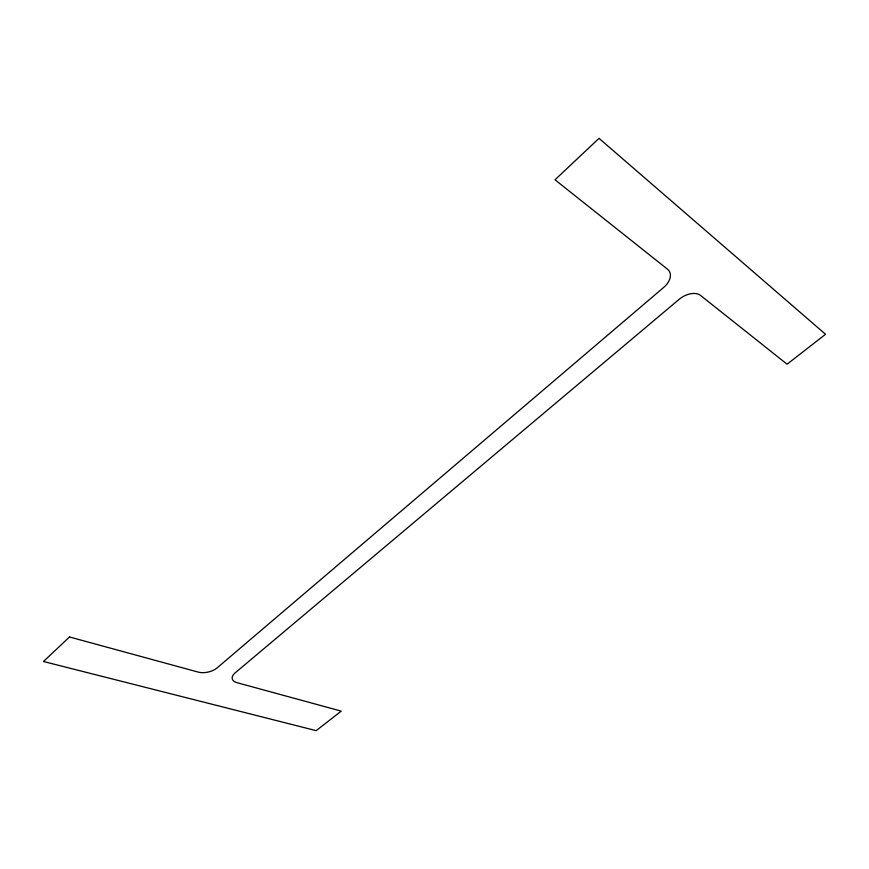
<?xml version="1.0" encoding="UTF-8"?>
<svg xmlns="http://www.w3.org/2000/svg" width="869" height="869" viewBox="0 0 869 869"><rect width="100%" height="100%" fill="white"/><g stroke="black" fill="none" stroke-linecap="round" stroke-linejoin="round"><path stroke-width="1.3" d="M69.487 636.977L43.45 661.494L316.164 730.644L341.245 711.124L236.955 682.665A13.35 7.017 -13.7 0 1 235.119 672.899L679.178 299.316A16.717 10.428 -31.5 0 1 700.523 295.417L787.097 364.209L825.55 334.283L599.023 138.356L555.009 179.796L667.588 269.26A17.228 11.167 -31.7 0 1 663.742 287.378L217.12 667.881A13.774 7.365 -12.6 0 1 198.219 672.095L69.487 636.977"/></g></svg>
